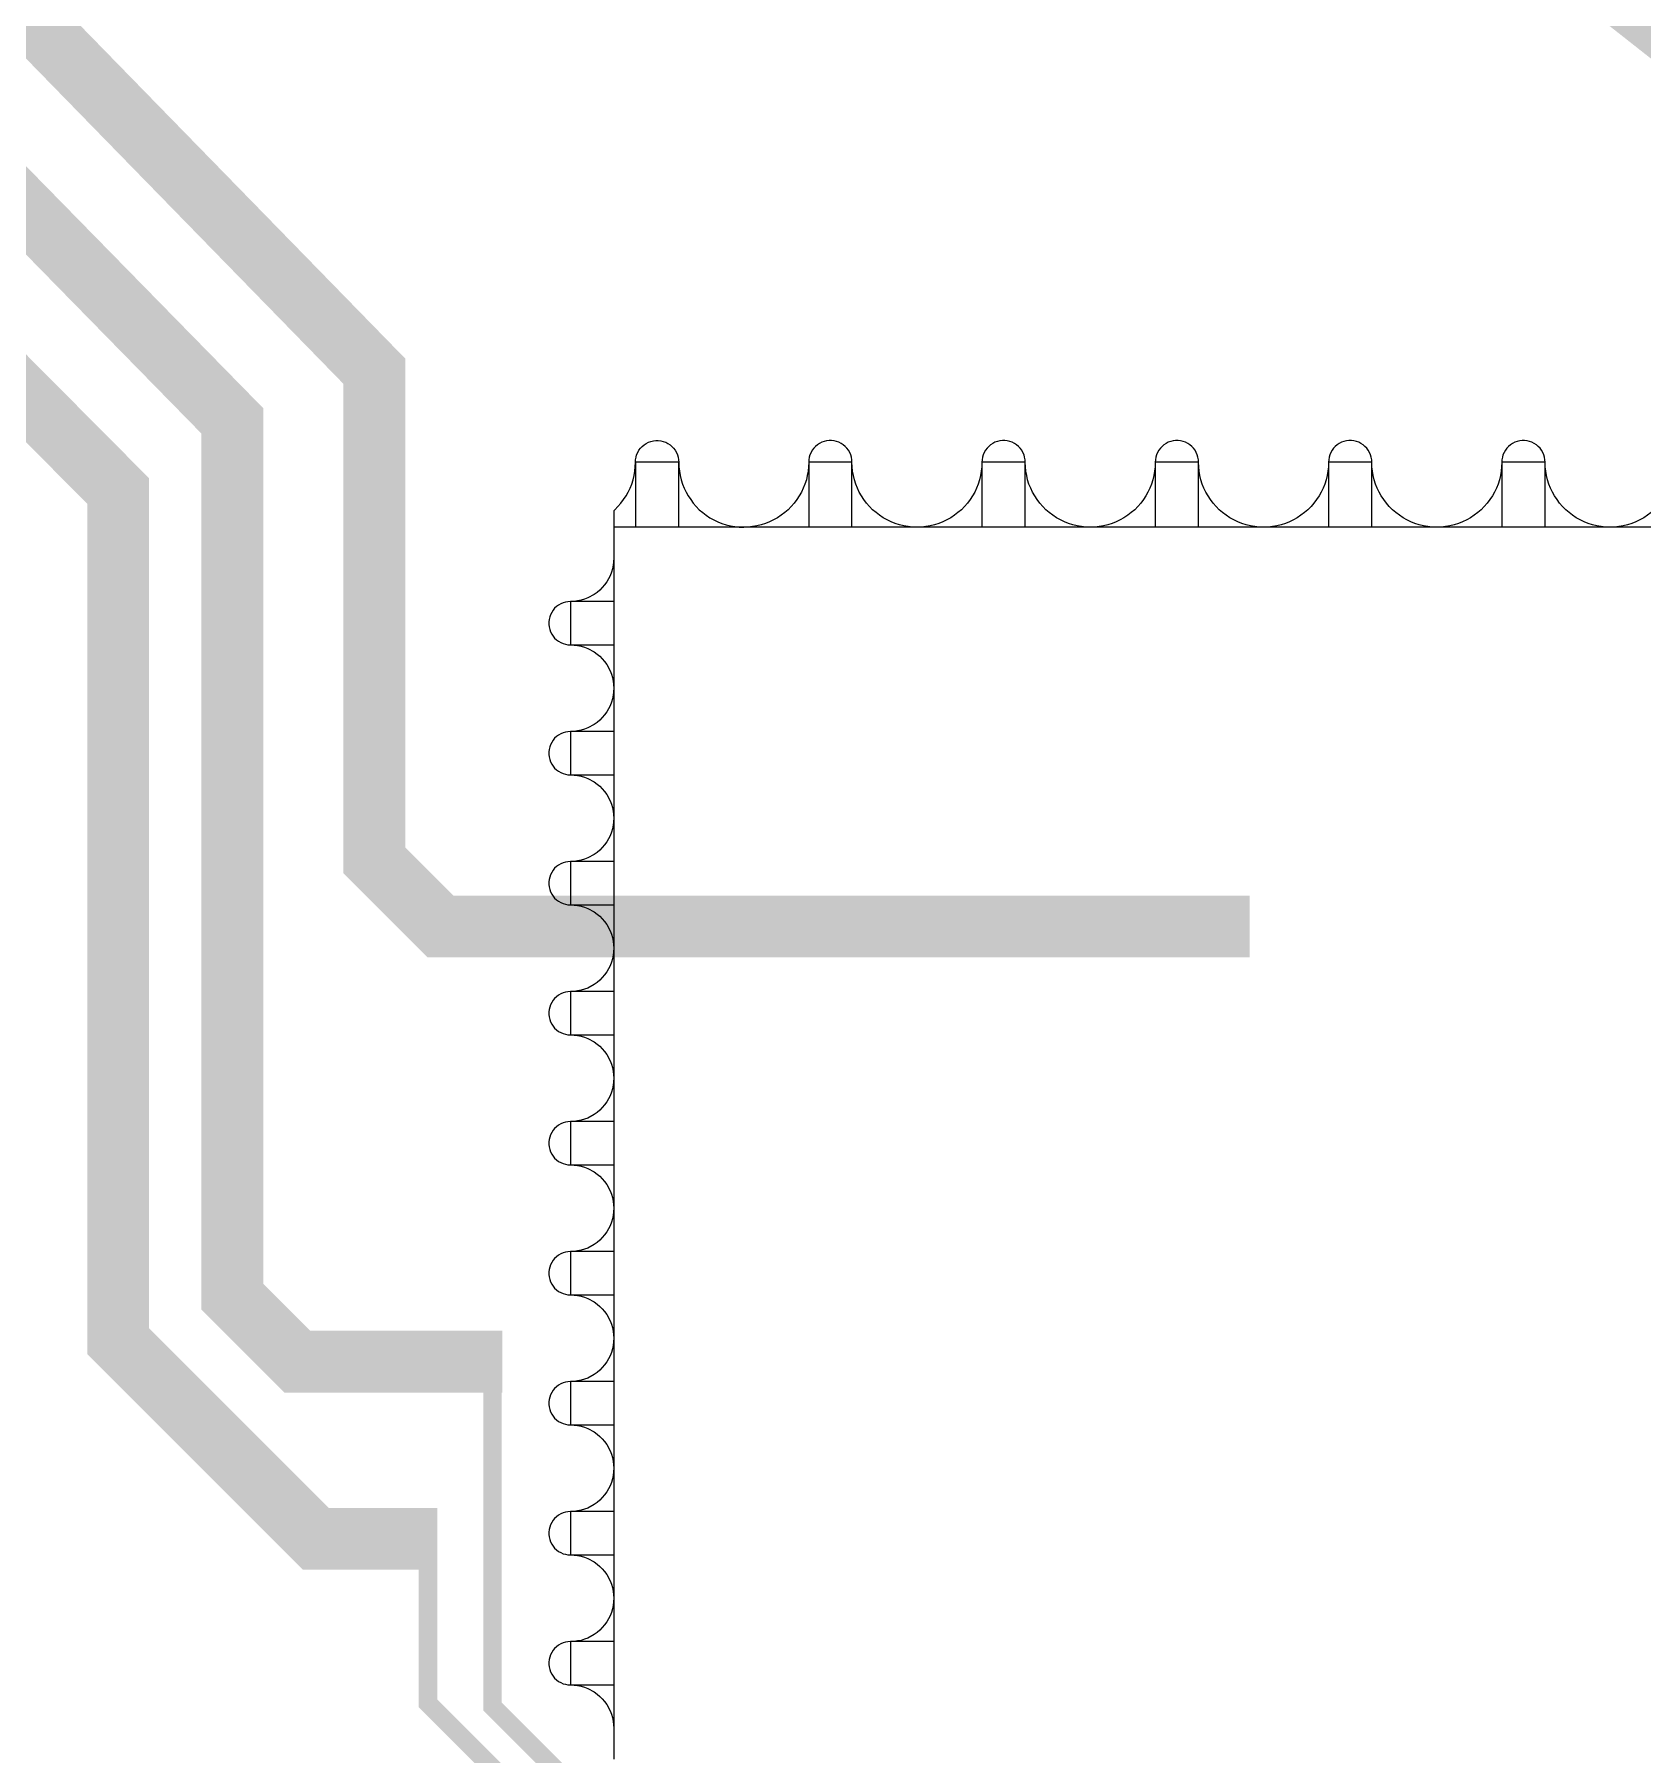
# Model space of a CAD drawing. Extents: x 190.8 to 267.1, y 124 to 174.8.
# Drawn here: x 223.608 to 226.207, y 163.793 to 166.572 of the extents above; entities that cross this region are included whole.
import ezdxf

# ---------------------------------------------------------------- set-up
doc = ezdxf.new("R2010")
doc.units = 0
doc.header["$MEASUREMENT"] = 0

msp = doc.modelspace()

# ---------------------------------------------------------------- linework, layer by layer
msp.add_line((224.5446, 165.8023), (224.5446, 163.7856))
for points, const_width in [([(227.6922, 165.4381), (225.0504, 167.5172), (202.9957, 167.5172), (202.1496, 168.4131), (198.9986, 168.4131), (198.4746, 167.7882), (198.4746, 167.1532)], 0.1), ([(225.5721, 165.1307), (224.2646, 165.1307), (224.1578, 165.2375), (224.1578, 166.0275), (222.9403, 167.2748), (201.0074, 167.2748)], 0.1), ([(224.3646, 164.4276), (224.0334, 164.4276), (223.9281, 164.5329), (223.9281, 165.9475), (222.8346, 167.063), (202.9957, 167.063), (202.1496, 166.0081), (196.5696, 166.0081), (195.9346, 165.5962), (195.9346, 164.6207)], 0.1), ([(224.2596, 164.1415), (224.0632, 164.1415), (223.7437, 164.461), (223.7437, 165.8341), (222.7331, 166.8511), (203.1718, 166.8511), (202.373, 165.7731), (199.1096, 165.7731), (198.4746, 165.1898), (198.4746, 164.6207)], 0.1), ([(224.3486, 164.4427), (224.3486, 163.8707), (224.5492, 163.6701)], 0.03), ([(224.2446, 164.1557), (224.2446, 163.8757), (224.5552, 163.5651)], 0.03)]:
    msp.add_lwpolyline(points, dxfattribs=dict(const_width=const_width))
for points in [[(224.5796, 165.8806), (224.5799, 165.8846), (224.5806, 165.8886), (224.5816, 165.8926), (224.5834, 165.8963), (224.5854, 165.8998), (224.5879, 165.9031), (224.5906, 165.9061), (224.5936, 165.9086), (224.5971, 165.9108), (224.6009, 165.9128), (224.6046, 165.9141), (224.6086, 165.9151), (224.6126, 165.9156), (224.6166, 165.9156), (224.6206, 165.9151), (224.6246, 165.9141), (224.6286, 165.9128), (224.6321, 165.9108), (224.6356, 165.9086), (224.6386, 165.9061), (224.6414, 165.9031), (224.6439, 165.8998), (224.6459, 165.8963), (224.6476, 165.8926), (224.6486, 165.8886), (224.6494, 165.8846), (224.6496, 165.8806)], [(224.9296, 165.8806), (224.9294, 165.8846), (224.9286, 165.8886), (224.9276, 165.8926), (224.9259, 165.8963), (224.9239, 165.8998), (224.9214, 165.9031), (224.9186, 165.9061), (224.9156, 165.9086), (224.9121, 165.9108), (224.9084, 165.9128), (224.9046, 165.9141), (224.9006, 165.9151), (224.8966, 165.9156), (224.8926, 165.9156), (224.8886, 165.9151), (224.8846, 165.9141), (224.8806, 165.9128), (224.8771, 165.9108), (224.8736, 165.9086), (224.8706, 165.9061), (224.8679, 165.9031), (224.8654, 165.8998), (224.8634, 165.8963), (224.8616, 165.8926), (224.8606, 165.8886), (224.8599, 165.8846), (224.8596, 165.8806)], [(225.2096, 165.8806), (225.2094, 165.8846), (225.2086, 165.8886), (225.2076, 165.8926), (225.2059, 165.8963), (225.2039, 165.8998), (225.2014, 165.9031), (225.1986, 165.9061), (225.1956, 165.9086), (225.1921, 165.9108), (225.1884, 165.9128), (225.1846, 165.9141), (225.1806, 165.9151), (225.1766, 165.9156), (225.1726, 165.9156), (225.1686, 165.9151), (225.1646, 165.9141), (225.1606, 165.9128), (225.1571, 165.9108), (225.1536, 165.9086), (225.1506, 165.9061), (225.1479, 165.9031), (225.1454, 165.8998), (225.1434, 165.8963), (225.1416, 165.8926), (225.1406, 165.8886), (225.1399, 165.8846), (225.1396, 165.8806)], [(225.4896, 165.8806), (225.4894, 165.8846), (225.4886, 165.8886), (225.4876, 165.8926), (225.4859, 165.8963), (225.4839, 165.8998), (225.4814, 165.9031), (225.4786, 165.9061), (225.4756, 165.9086), (225.4721, 165.9108), (225.4684, 165.9128), (225.4646, 165.9141), (225.4606, 165.9151), (225.4566, 165.9156), (225.4526, 165.9156), (225.4486, 165.9151), (225.4446, 165.9141), (225.4406, 165.9128), (225.4371, 165.9108), (225.4336, 165.9086), (225.4306, 165.9061), (225.4279, 165.9031), (225.4254, 165.8998), (225.4234, 165.8963), (225.4216, 165.8926), (225.4206, 165.8886), (225.4199, 165.8846), (225.4196, 165.8806)], [(225.7696, 165.8806), (225.7694, 165.8846), (225.7686, 165.8886), (225.7676, 165.8926), (225.7659, 165.8963), (225.7639, 165.8998), (225.7614, 165.9031), (225.7586, 165.9061), (225.7556, 165.9086), (225.7521, 165.9108), (225.7484, 165.9128), (225.7446, 165.9141), (225.7406, 165.9151), (225.7366, 165.9156), (225.7326, 165.9156), (225.7286, 165.9151), (225.7246, 165.9141), (225.7206, 165.9128), (225.7171, 165.9108), (225.7136, 165.9086), (225.7106, 165.9061), (225.7079, 165.9031), (225.7054, 165.8998), (225.7034, 165.8963), (225.7016, 165.8926), (225.7006, 165.8886), (225.6999, 165.8846), (225.6996, 165.8806)], [(226.0496, 165.8806), (226.0494, 165.8846), (226.0486, 165.8886), (226.0476, 165.8926), (226.0459, 165.8963), (226.0439, 165.8998), (226.0414, 165.9031), (226.0386, 165.9061), (226.0356, 165.9086), (226.0321, 165.9108), (226.0284, 165.9128), (226.0246, 165.9141), (226.0206, 165.9151), (226.0166, 165.9156), (226.0126, 165.9156), (226.0086, 165.9151), (226.0046, 165.9141), (226.0006, 165.9128), (225.9971, 165.9108), (225.9936, 165.9086), (225.9906, 165.9061), (225.9879, 165.9031), (225.9854, 165.8998), (225.9834, 165.8963), (225.9816, 165.8926), (225.9806, 165.8886), (225.9799, 165.8846), (225.9796, 165.8806)], [(224.5446, 165.8023), (224.5464, 165.8038), (224.5514, 165.8088), (224.5561, 165.8143), (224.5604, 165.8201), (224.5644, 165.8261), (224.5679, 165.8323), (224.5709, 165.8388), (224.5736, 165.8453), (224.5759, 165.8523), (224.5774, 165.8593), (224.5786, 165.8663), (224.5794, 165.8733), (224.5796, 165.8806)], [(224.6496, 165.7756), (224.6496, 165.8806), (224.5796, 165.8806), (224.5796, 165.7756)], [(224.6496, 165.8806), (224.6499, 165.8733), (224.6506, 165.8663), (224.6519, 165.8593), (224.6534, 165.8523), (224.6556, 165.8453), (224.6584, 165.8388), (224.6614, 165.8323), (224.6649, 165.8261), (224.6689, 165.8201), (224.6731, 165.8143), (224.6779, 165.8088), (224.6829, 165.8038), (224.6884, 165.7991), (224.6941, 165.7948), (224.7001, 165.7908), (224.7064, 165.7873), (224.7129, 165.7843), (224.7194, 165.7816), (224.7264, 165.7793), (224.7334, 165.7778), (224.7404, 165.7766), (224.7474, 165.7758), (224.7546, 165.7756)], [(224.8596, 165.8806), (224.8594, 165.8733), (224.8586, 165.8663), (224.8574, 165.8593), (224.8559, 165.8523), (224.8536, 165.8453), (224.8509, 165.8388), (224.8479, 165.8323), (224.8444, 165.8261), (224.8404, 165.8201), (224.8361, 165.8143), (224.8314, 165.8088), (224.8264, 165.8038), (224.8209, 165.7991), (224.8151, 165.7948), (224.8091, 165.7908), (224.8029, 165.7873), (224.7964, 165.7843), (224.7899, 165.7816), (224.7829, 165.7793), (224.7759, 165.7778), (224.7689, 165.7766), (224.7619, 165.7758), (224.7546, 165.7756)], [(224.9296, 165.7756), (224.9296, 165.8806), (224.8596, 165.8806), (224.8596, 165.7756)], [(225.0346, 165.7756), (225.0274, 165.7758), (225.0204, 165.7766), (225.0134, 165.7778), (225.0064, 165.7793), (224.9994, 165.7816), (224.9929, 165.7843), (224.9864, 165.7873), (224.9801, 165.7908), (224.9741, 165.7948), (224.9684, 165.7991), (224.9629, 165.8038), (224.9579, 165.8088), (224.9531, 165.8143), (224.9489, 165.8201), (224.9449, 165.8261), (224.9414, 165.8323), (224.9384, 165.8388), (224.9356, 165.8453), (224.9334, 165.8523), (224.9319, 165.8593), (224.9306, 165.8663), (224.9299, 165.8733), (224.9296, 165.8806)], [(225.1396, 165.8806), (225.1394, 165.8733), (225.1386, 165.8663), (225.1374, 165.8593), (225.1359, 165.8523), (225.1336, 165.8453), (225.1309, 165.8388), (225.1279, 165.8323), (225.1244, 165.8261), (225.1204, 165.8201), (225.1161, 165.8143), (225.1114, 165.8088), (225.1064, 165.8038), (225.1009, 165.7991), (225.0951, 165.7948), (225.0891, 165.7908), (225.0829, 165.7873), (225.0764, 165.7843), (225.0699, 165.7816), (225.0629, 165.7793), (225.0559, 165.7778), (225.0489, 165.7766), (225.0419, 165.7758), (225.0346, 165.7756)], [(225.2096, 165.7756), (225.2096, 165.8806), (225.1396, 165.8806), (225.1396, 165.7756)], [(225.3146, 165.7756), (225.3074, 165.7758), (225.3004, 165.7766), (225.2934, 165.7778), (225.2864, 165.7793), (225.2794, 165.7816), (225.2729, 165.7843), (225.2664, 165.7873), (225.2601, 165.7908), (225.2541, 165.7948), (225.2484, 165.7991), (225.2429, 165.8038), (225.2379, 165.8088), (225.2331, 165.8143), (225.2289, 165.8201), (225.2249, 165.8261), (225.2214, 165.8323), (225.2184, 165.8388), (225.2156, 165.8453), (225.2134, 165.8523), (225.2119, 165.8593), (225.2106, 165.8663), (225.2099, 165.8733), (225.2096, 165.8806)], [(225.4196, 165.8806), (225.4194, 165.8733), (225.4186, 165.8663), (225.4174, 165.8593), (225.4159, 165.8523), (225.4136, 165.8453), (225.4109, 165.8388), (225.4079, 165.8323), (225.4044, 165.8261), (225.4004, 165.8201), (225.3961, 165.8143), (225.3914, 165.8088), (225.3864, 165.8038), (225.3809, 165.7991), (225.3751, 165.7948), (225.3691, 165.7908), (225.3629, 165.7873), (225.3564, 165.7843), (225.3499, 165.7816), (225.3429, 165.7793), (225.3359, 165.7778), (225.3289, 165.7766), (225.3219, 165.7758), (225.3146, 165.7756)], [(225.4896, 165.7756), (225.4896, 165.8806), (225.4196, 165.8806), (225.4196, 165.7756)], [(225.5946, 165.7756), (225.5874, 165.7758), (225.5804, 165.7766), (225.5734, 165.7778), (225.5664, 165.7793), (225.5594, 165.7816), (225.5529, 165.7843), (225.5464, 165.7873), (225.5401, 165.7908), (225.5341, 165.7948), (225.5284, 165.7991), (225.5229, 165.8038), (225.5179, 165.8088), (225.5131, 165.8143), (225.5089, 165.8201), (225.5049, 165.8261), (225.5014, 165.8323), (225.4984, 165.8388), (225.4956, 165.8453), (225.4934, 165.8523), (225.4919, 165.8593), (225.4906, 165.8663), (225.4899, 165.8733), (225.4896, 165.8806)], [(225.6996, 165.8806), (225.6994, 165.8733), (225.6986, 165.8663), (225.6974, 165.8593), (225.6959, 165.8523), (225.6936, 165.8453), (225.6909, 165.8388), (225.6879, 165.8323), (225.6844, 165.8261), (225.6804, 165.8201), (225.6761, 165.8143), (225.6714, 165.8088), (225.6664, 165.8038), (225.6609, 165.7991), (225.6551, 165.7948), (225.6491, 165.7908), (225.6429, 165.7873), (225.6364, 165.7843), (225.6299, 165.7816), (225.6229, 165.7793), (225.6159, 165.7778), (225.6089, 165.7766), (225.6019, 165.7758), (225.5946, 165.7756)], [(225.7696, 165.7756), (225.7696, 165.8806), (225.6996, 165.8806), (225.6996, 165.7756)], [(225.8746, 165.7756), (225.8674, 165.7758), (225.8604, 165.7766), (225.8534, 165.7778), (225.8464, 165.7793), (225.8394, 165.7816), (225.8329, 165.7843), (225.8264, 165.7873), (225.8201, 165.7908), (225.8141, 165.7948), (225.8084, 165.7991), (225.8029, 165.8038), (225.7979, 165.8088), (225.7931, 165.8143), (225.7889, 165.8201), (225.7849, 165.8261), (225.7814, 165.8323), (225.7784, 165.8388), (225.7756, 165.8453), (225.7734, 165.8523), (225.7719, 165.8593), (225.7706, 165.8663), (225.7699, 165.8733), (225.7696, 165.8806)], [(225.9796, 165.8806), (225.9794, 165.8733), (225.9786, 165.8663), (225.9774, 165.8593), (225.9759, 165.8523), (225.9736, 165.8453), (225.9709, 165.8388), (225.9679, 165.8323), (225.9644, 165.8261), (225.9604, 165.8201), (225.9561, 165.8143), (225.9514, 165.8088), (225.9464, 165.8038), (225.9409, 165.7991), (225.9351, 165.7948), (225.9291, 165.7908), (225.9229, 165.7873), (225.9164, 165.7843), (225.9099, 165.7816), (225.9029, 165.7793), (225.8959, 165.7778), (225.8889, 165.7766), (225.8819, 165.7758), (225.8746, 165.7756)], [(226.0496, 165.7756), (226.0496, 165.8806), (225.9796, 165.8806), (225.9796, 165.7756)], [(226.1546, 165.7756), (226.1474, 165.7758), (226.1404, 165.7766), (226.1334, 165.7778), (226.1264, 165.7793), (226.1194, 165.7816), (226.1129, 165.7843), (226.1064, 165.7873), (226.1001, 165.7908), (226.0941, 165.7948), (226.0884, 165.7991), (226.0829, 165.8038), (226.0779, 165.8088), (226.0731, 165.8143), (226.0689, 165.8201), (226.0649, 165.8261), (226.0614, 165.8323), (226.0584, 165.8388), (226.0556, 165.8453), (226.0534, 165.8523), (226.0519, 165.8593), (226.0506, 165.8663), (226.0499, 165.8733), (226.0496, 165.8806)], [(226.2596, 165.8806), (226.2594, 165.8733), (226.2586, 165.8663), (226.2574, 165.8593), (226.2559, 165.8523), (226.2536, 165.8453), (226.2509, 165.8388), (226.2479, 165.8323), (226.2444, 165.8261), (226.2404, 165.8201), (226.2361, 165.8143), (226.2314, 165.8088), (226.2264, 165.8038), (226.2209, 165.7991), (226.2151, 165.7948), (226.2091, 165.7908), (226.2029, 165.7873), (226.1964, 165.7843), (226.1899, 165.7816), (226.1829, 165.7793), (226.1759, 165.7778), (226.1689, 165.7766), (226.1619, 165.7758), (226.1546, 165.7756)], [(226.6446, 165.7756), (224.5446, 165.7756)], [(224.5446, 165.7256), (224.5444, 165.7198), (224.5436, 165.7141), (224.5426, 165.7083), (224.5409, 165.7028), (224.5389, 165.6973), (224.5334, 165.6873), (224.5299, 165.6826), (224.5261, 165.6781), (224.5221, 165.6741), (224.5176, 165.6703), (224.5129, 165.6668), (224.5029, 165.6613), (224.4974, 165.6593), (224.4919, 165.6576), (224.4861, 165.6566), (224.4804, 165.6558), (224.4746, 165.6556)], [(224.4746, 165.6556), (224.4706, 165.6553), (224.4666, 165.6546), (224.4626, 165.6536), (224.4589, 165.6518), (224.4554, 165.6498), (224.4521, 165.6473), (224.4491, 165.6446), (224.4466, 165.6416), (224.4444, 165.6381), (224.4424, 165.6343), (224.4411, 165.6306), (224.4401, 165.6266), (224.4396, 165.6226), (224.4396, 165.6186), (224.4401, 165.6146), (224.4411, 165.6106), (224.4424, 165.6066), (224.4444, 165.6031), (224.4466, 165.5996), (224.4491, 165.5966), (224.4521, 165.5938), (224.4554, 165.5913), (224.4589, 165.5893), (224.4626, 165.5876), (224.4666, 165.5866), (224.4706, 165.5858), (224.4746, 165.5856)], [(224.5446, 165.6556), (224.4746, 165.6556), (224.4746, 165.5856), (224.5446, 165.5856)], [(224.4746, 165.5856), (224.4804, 165.5853), (224.4861, 165.5846), (224.4919, 165.5836), (224.4974, 165.5818), (224.5029, 165.5798), (224.5129, 165.5743), (224.5176, 165.5708), (224.5221, 165.5671), (224.5261, 165.5631), (224.5299, 165.5586), (224.5334, 165.5538), (224.5389, 165.5438), (224.5409, 165.5383), (224.5426, 165.5328), (224.5436, 165.5271), (224.5444, 165.5213), (224.5446, 165.5156)], [(224.5446, 165.5156), (224.5444, 165.5098), (224.5436, 165.5041), (224.5426, 165.4983), (224.5409, 165.4928), (224.5389, 165.4873), (224.5334, 165.4773), (224.5299, 165.4726), (224.5261, 165.4681), (224.5221, 165.4641), (224.5176, 165.4603), (224.5129, 165.4568), (224.5029, 165.4513), (224.4974, 165.4493), (224.4919, 165.4476), (224.4861, 165.4466), (224.4804, 165.4458), (224.4746, 165.4456)], [(224.4746, 165.4456), (224.4706, 165.4453), (224.4666, 165.4446), (224.4626, 165.4436), (224.4589, 165.4418), (224.4554, 165.4398), (224.4521, 165.4373), (224.4491, 165.4346), (224.4466, 165.4316), (224.4444, 165.4281), (224.4424, 165.4243), (224.4411, 165.4206), (224.4401, 165.4166), (224.4396, 165.4126), (224.4396, 165.4086), (224.4401, 165.4046), (224.4411, 165.4006), (224.4424, 165.3966), (224.4444, 165.3931), (224.4466, 165.3896), (224.4491, 165.3866), (224.4521, 165.3838), (224.4554, 165.3813), (224.4589, 165.3793), (224.4626, 165.3776), (224.4666, 165.3766), (224.4706, 165.3758), (224.4746, 165.3756)], [(224.5446, 165.4456), (224.4746, 165.4456), (224.4746, 165.3756), (224.5446, 165.3756)], [(224.4746, 165.3756), (224.4804, 165.3753), (224.4861, 165.3746), (224.4919, 165.3736), (224.4974, 165.3718), (224.5029, 165.3698), (224.5129, 165.3643), (224.5176, 165.3608), (224.5221, 165.3571), (224.5261, 165.3531), (224.5299, 165.3486), (224.5334, 165.3438), (224.5389, 165.3338), (224.5409, 165.3283), (224.5426, 165.3228), (224.5436, 165.3171), (224.5444, 165.3113), (224.5446, 165.3056)], [(224.5446, 165.3056), (224.5444, 165.2998), (224.5436, 165.2941), (224.5426, 165.2883), (224.5409, 165.2828), (224.5389, 165.2773), (224.5334, 165.2673), (224.5299, 165.2626), (224.5261, 165.2581), (224.5221, 165.2541), (224.5176, 165.2503), (224.5129, 165.2468), (224.5029, 165.2413), (224.4974, 165.2393), (224.4919, 165.2376), (224.4861, 165.2366), (224.4804, 165.2358), (224.4746, 165.2356)], [(224.4746, 165.2356), (224.4706, 165.2353), (224.4666, 165.2346), (224.4626, 165.2336), (224.4589, 165.2318), (224.4554, 165.2298), (224.4521, 165.2273), (224.4491, 165.2246), (224.4466, 165.2216), (224.4444, 165.2181), (224.4424, 165.2143), (224.4411, 165.2106), (224.4401, 165.2066), (224.4396, 165.2026), (224.4396, 165.1986), (224.4401, 165.1946), (224.4411, 165.1906), (224.4424, 165.1866), (224.4444, 165.1831), (224.4466, 165.1796), (224.4491, 165.1766), (224.4521, 165.1738), (224.4554, 165.1713), (224.4589, 165.1693), (224.4626, 165.1676), (224.4666, 165.1666), (224.4706, 165.1658), (224.4746, 165.1656)], [(224.5446, 165.2356), (224.4746, 165.2356), (224.4746, 165.1656), (224.5446, 165.1656)], [(224.4746, 165.1656), (224.4804, 165.1653), (224.4861, 165.1646), (224.4919, 165.1636), (224.4974, 165.1618), (224.5029, 165.1598), (224.5129, 165.1543), (224.5176, 165.1508), (224.5221, 165.1471), (224.5261, 165.1431), (224.5299, 165.1386), (224.5334, 165.1338), (224.5389, 165.1238), (224.5409, 165.1183), (224.5426, 165.1128), (224.5436, 165.1071), (224.5444, 165.1013), (224.5446, 165.0956)], [(224.5446, 165.0956), (224.5444, 165.0898), (224.5436, 165.0841), (224.5426, 165.0783), (224.5409, 165.0728), (224.5389, 165.0673), (224.5334, 165.0573), (224.5299, 165.0526), (224.5261, 165.0481), (224.5221, 165.0441), (224.5176, 165.0403), (224.5129, 165.0368), (224.5029, 165.0313), (224.4974, 165.0293), (224.4919, 165.0276), (224.4861, 165.0266), (224.4804, 165.0258), (224.4746, 165.0256)], [(224.4746, 165.0256), (224.4706, 165.0253), (224.4666, 165.0246), (224.4626, 165.0236), (224.4589, 165.0218), (224.4554, 165.0198), (224.4521, 165.0173), (224.4491, 165.0146), (224.4466, 165.0116), (224.4444, 165.0081), (224.4424, 165.0043), (224.4411, 165.0006), (224.4401, 164.9966), (224.4396, 164.9926), (224.4396, 164.9886), (224.4401, 164.9846), (224.4411, 164.9806), (224.4424, 164.9766), (224.4444, 164.9731), (224.4466, 164.9696), (224.4491, 164.9666), (224.4521, 164.9638), (224.4554, 164.9613), (224.4589, 164.9593), (224.4626, 164.9576), (224.4666, 164.9566), (224.4706, 164.9558), (224.4746, 164.9556)], [(224.5446, 165.0256), (224.4746, 165.0256), (224.4746, 164.9556), (224.5446, 164.9556)], [(224.4746, 164.9556), (224.4804, 164.9553), (224.4861, 164.9546), (224.4919, 164.9536), (224.4974, 164.9518), (224.5029, 164.9498), (224.5129, 164.9443), (224.5176, 164.9408), (224.5221, 164.9371), (224.5261, 164.9331), (224.5299, 164.9286), (224.5334, 164.9238), (224.5389, 164.9138), (224.5409, 164.9083), (224.5426, 164.9028), (224.5436, 164.8971), (224.5444, 164.8913), (224.5446, 164.8856)], [(224.5446, 164.8856), (224.5444, 164.8798), (224.5436, 164.8741), (224.5426, 164.8683), (224.5409, 164.8628), (224.5389, 164.8573), (224.5334, 164.8473), (224.5299, 164.8426), (224.5261, 164.8381), (224.5221, 164.8341), (224.5176, 164.8303), (224.5129, 164.8268), (224.5029, 164.8213), (224.4974, 164.8193), (224.4919, 164.8176), (224.4861, 164.8166), (224.4804, 164.8158), (224.4746, 164.8156)], [(224.4746, 164.8156), (224.4706, 164.8153), (224.4666, 164.8146), (224.4626, 164.8136), (224.4589, 164.8118), (224.4554, 164.8098), (224.4521, 164.8073), (224.4491, 164.8046), (224.4466, 164.8016), (224.4444, 164.7981), (224.4424, 164.7943), (224.4411, 164.7906), (224.4401, 164.7866), (224.4396, 164.7826), (224.4396, 164.7786), (224.4401, 164.7746), (224.4411, 164.7706), (224.4424, 164.7666), (224.4444, 164.7631), (224.4466, 164.7596), (224.4491, 164.7566), (224.4521, 164.7538), (224.4554, 164.7513), (224.4589, 164.7493), (224.4626, 164.7476), (224.4666, 164.7466), (224.4706, 164.7458), (224.4746, 164.7456)], [(224.5446, 164.8156), (224.4746, 164.8156), (224.4746, 164.7456), (224.5446, 164.7456)], [(224.4746, 164.7456), (224.4804, 164.7453), (224.4861, 164.7446), (224.4919, 164.7436), (224.4974, 164.7418), (224.5029, 164.7398), (224.5129, 164.7343), (224.5176, 164.7308), (224.5221, 164.7271), (224.5261, 164.7231), (224.5299, 164.7186), (224.5334, 164.7138), (224.5389, 164.7038), (224.5409, 164.6983), (224.5426, 164.6928), (224.5436, 164.6871), (224.5444, 164.6813), (224.5446, 164.6756)], [(224.5446, 164.6756), (224.5444, 164.6698), (224.5436, 164.6641), (224.5426, 164.6583), (224.5409, 164.6528), (224.5389, 164.6473), (224.5334, 164.6373), (224.5299, 164.6326), (224.5261, 164.6281), (224.5221, 164.6241), (224.5176, 164.6203), (224.5129, 164.6168), (224.5029, 164.6113), (224.4974, 164.6093), (224.4919, 164.6076), (224.4861, 164.6066), (224.4804, 164.6058), (224.4746, 164.6056)], [(224.4746, 164.6056), (224.4706, 164.6053), (224.4666, 164.6046), (224.4626, 164.6036), (224.4589, 164.6018), (224.4554, 164.5998), (224.4521, 164.5973), (224.4491, 164.5946), (224.4466, 164.5916), (224.4444, 164.5881), (224.4424, 164.5843), (224.4411, 164.5806), (224.4401, 164.5766), (224.4396, 164.5726), (224.4396, 164.5686), (224.4401, 164.5646), (224.4411, 164.5606), (224.4424, 164.5566), (224.4444, 164.5531), (224.4466, 164.5496), (224.4491, 164.5466), (224.4521, 164.5438), (224.4554, 164.5413), (224.4589, 164.5393), (224.4626, 164.5376), (224.4666, 164.5366), (224.4706, 164.5358), (224.4746, 164.5356)], [(224.5446, 164.6056), (224.4746, 164.6056), (224.4746, 164.5356), (224.5446, 164.5356)], [(224.4746, 164.5356), (224.4804, 164.5353), (224.4861, 164.5346), (224.4919, 164.5336), (224.4974, 164.5318), (224.5029, 164.5298), (224.5129, 164.5243), (224.5176, 164.5208), (224.5221, 164.5171), (224.5261, 164.5131), (224.5299, 164.5086), (224.5334, 164.5038), (224.5389, 164.4938), (224.5409, 164.4883), (224.5426, 164.4828), (224.5436, 164.4771), (224.5444, 164.4713), (224.5446, 164.4656)], [(224.5446, 164.4656), (224.5444, 164.4598), (224.5436, 164.4541), (224.5426, 164.4483), (224.5409, 164.4428), (224.5389, 164.4373), (224.5334, 164.4273), (224.5299, 164.4226), (224.5261, 164.4181), (224.5221, 164.4141), (224.5176, 164.4103), (224.5129, 164.4068), (224.5029, 164.4013), (224.4974, 164.3993), (224.4919, 164.3976), (224.4861, 164.3966), (224.4804, 164.3958), (224.4746, 164.3956)], [(224.4746, 164.3956), (224.4706, 164.3953), (224.4666, 164.3946), (224.4626, 164.3936), (224.4589, 164.3918), (224.4554, 164.3898), (224.4521, 164.3873), (224.4491, 164.3846), (224.4466, 164.3816), (224.4444, 164.3781), (224.4424, 164.3743), (224.4411, 164.3706), (224.4401, 164.3666), (224.4396, 164.3626), (224.4396, 164.3586), (224.4401, 164.3546), (224.4411, 164.3506), (224.4424, 164.3466), (224.4444, 164.3431), (224.4466, 164.3396), (224.4491, 164.3366), (224.4521, 164.3338), (224.4554, 164.3313), (224.4589, 164.3293), (224.4626, 164.3276), (224.4666, 164.3266), (224.4706, 164.3258), (224.4746, 164.3256)], [(224.5446, 164.3956), (224.4746, 164.3956), (224.4746, 164.3256), (224.5446, 164.3256)], [(224.4746, 164.3256), (224.4804, 164.3253), (224.4861, 164.3246), (224.4919, 164.3236), (224.4974, 164.3218), (224.5029, 164.3198), (224.5129, 164.3143), (224.5176, 164.3108), (224.5221, 164.3071), (224.5261, 164.3031), (224.5299, 164.2986), (224.5334, 164.2938), (224.5389, 164.2838), (224.5409, 164.2783), (224.5426, 164.2728), (224.5436, 164.2671), (224.5444, 164.2613), (224.5446, 164.2556)], [(224.5446, 164.2556), (224.5444, 164.2498), (224.5436, 164.2441), (224.5426, 164.2383), (224.5409, 164.2328), (224.5389, 164.2273), (224.5334, 164.2173), (224.5299, 164.2126), (224.5261, 164.2081), (224.5221, 164.2041), (224.5176, 164.2003), (224.5129, 164.1968), (224.5029, 164.1913), (224.4974, 164.1893), (224.4919, 164.1876), (224.4861, 164.1866), (224.4804, 164.1858), (224.4746, 164.1856)], [(224.4746, 164.1856), (224.4706, 164.1853), (224.4666, 164.1846), (224.4626, 164.1836), (224.4589, 164.1818), (224.4554, 164.1798), (224.4521, 164.1773), (224.4491, 164.1746), (224.4466, 164.1716), (224.4444, 164.1681), (224.4424, 164.1643), (224.4411, 164.1606), (224.4401, 164.1566), (224.4396, 164.1526), (224.4396, 164.1486), (224.4401, 164.1446), (224.4411, 164.1406), (224.4424, 164.1366), (224.4444, 164.1331), (224.4466, 164.1296), (224.4491, 164.1266), (224.4521, 164.1238), (224.4554, 164.1213), (224.4589, 164.1193), (224.4626, 164.1176), (224.4666, 164.1166), (224.4706, 164.1158), (224.4746, 164.1156)], [(224.5446, 164.1856), (224.4746, 164.1856), (224.4746, 164.1156), (224.5446, 164.1156)], [(224.4746, 164.1156), (224.4804, 164.1153), (224.4861, 164.1146), (224.4919, 164.1136), (224.4974, 164.1118), (224.5029, 164.1098), (224.5129, 164.1043), (224.5176, 164.1008), (224.5221, 164.0971), (224.5261, 164.0931), (224.5299, 164.0886), (224.5334, 164.0838), (224.5389, 164.0738), (224.5409, 164.0683), (224.5426, 164.0628), (224.5436, 164.0571), (224.5444, 164.0513), (224.5446, 164.0456)], [(224.5446, 164.0456), (224.5444, 164.0398), (224.5436, 164.0341), (224.5426, 164.0283), (224.5409, 164.0228), (224.5389, 164.0173), (224.5334, 164.0073), (224.5299, 164.0026), (224.5261, 163.9981), (224.5221, 163.9941), (224.5176, 163.9903), (224.5129, 163.9868), (224.5029, 163.9813), (224.4974, 163.9793), (224.4919, 163.9776), (224.4861, 163.9766), (224.4804, 163.9758), (224.4746, 163.9756)], [(224.4746, 163.9756), (224.4706, 163.9753), (224.4666, 163.9746), (224.4626, 163.9736), (224.4589, 163.9718), (224.4554, 163.9698), (224.4521, 163.9673), (224.4491, 163.9646), (224.4466, 163.9616), (224.4444, 163.9581), (224.4424, 163.9543), (224.4411, 163.9506), (224.4401, 163.9466), (224.4396, 163.9426), (224.4396, 163.9386), (224.4401, 163.9346), (224.4411, 163.9306), (224.4424, 163.9266), (224.4444, 163.9231), (224.4466, 163.9196), (224.4491, 163.9166), (224.4521, 163.9138), (224.4554, 163.9113), (224.4589, 163.9093), (224.4626, 163.9076), (224.4666, 163.9066), (224.4706, 163.9058), (224.4746, 163.9056)], [(224.5446, 163.9756), (224.4746, 163.9756), (224.4746, 163.9056), (224.5446, 163.9056)], [(224.4746, 163.9056), (224.4804, 163.9053), (224.4861, 163.9046), (224.4919, 163.9036), (224.4974, 163.9018), (224.5029, 163.8998), (224.5129, 163.8943), (224.5176, 163.8908), (224.5221, 163.8871), (224.5261, 163.8831), (224.5299, 163.8786), (224.5334, 163.8738), (224.5389, 163.8638), (224.5409, 163.8583), (224.5426, 163.8528), (224.5436, 163.8471), (224.5444, 163.8413), (224.5446, 163.8356)]]:
    msp.add_lwpolyline(points)

doc.saveas('drawing.dxf')
